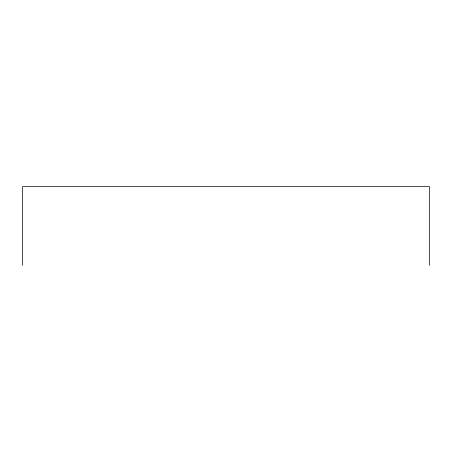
<?xml version="1.0" encoding="UTF-8"?>
<svg xmlns="http://www.w3.org/2000/svg" width="452" height="452" viewBox="0 0 452 452"><rect width="100%" height="100%" fill="white"/><g stroke="black" fill="none" stroke-linecap="round" stroke-linejoin="round"><path stroke-width="0.68" d="M429.4 265.431L429.4 186.569L22.6 186.569L22.6 265.431"/></g></svg>
